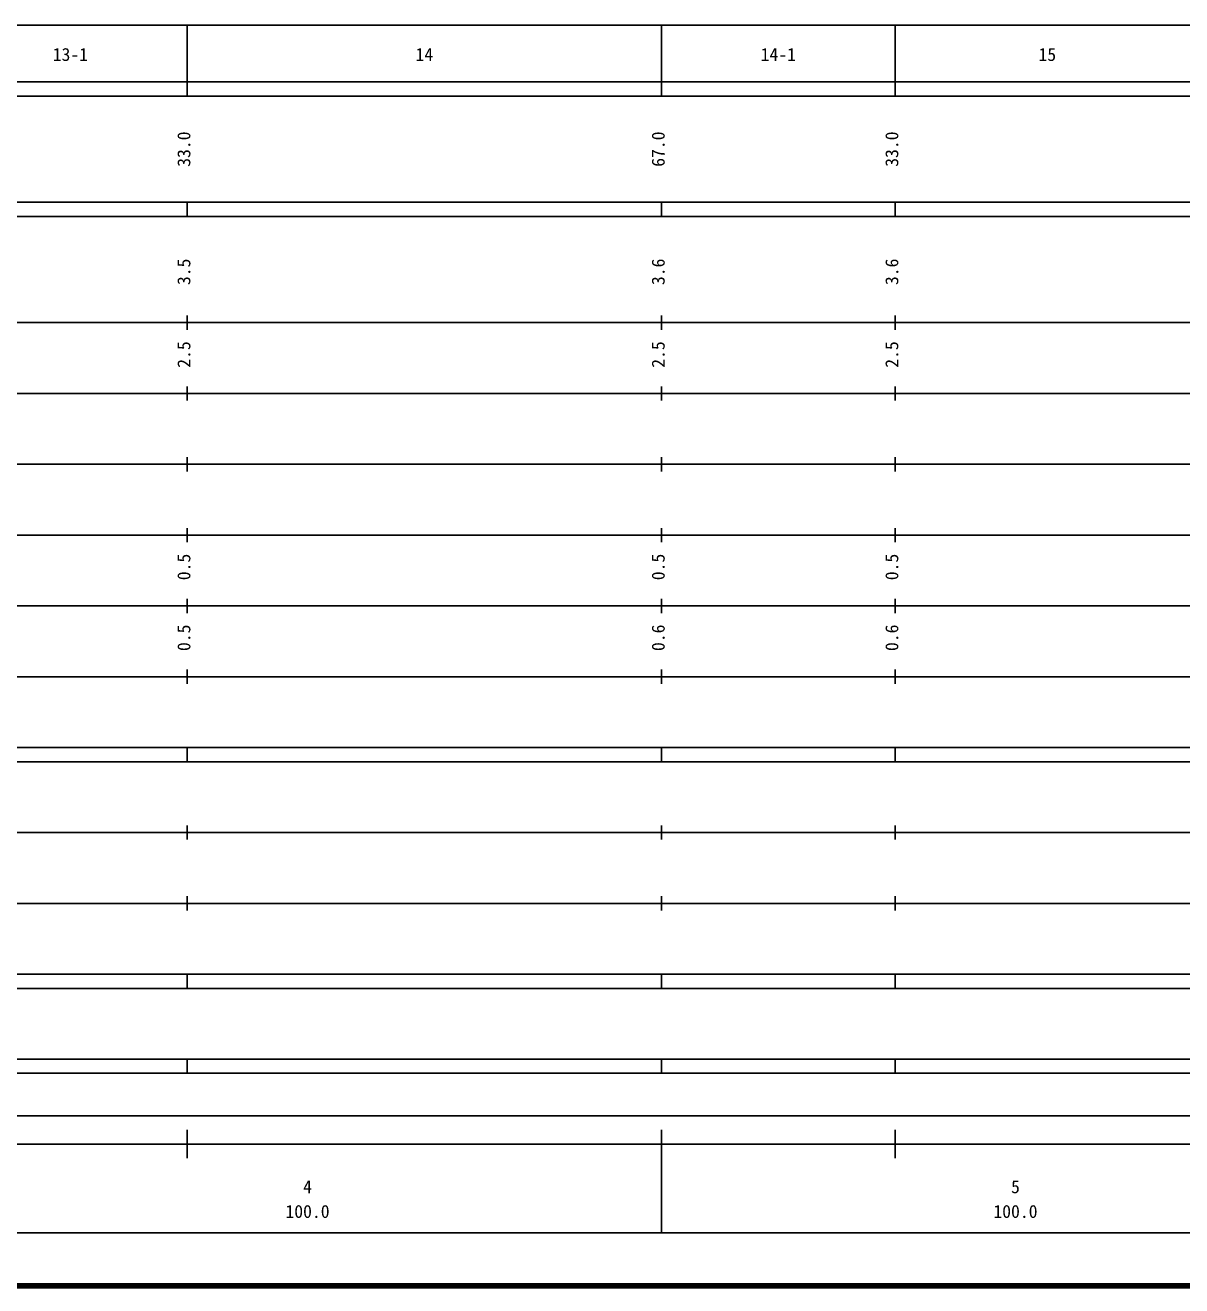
# Model space of a CAD drawing. Units: millimetres on the paper, enlarged 1000 times. Extents: x 40000 to 680000, y 20000 to 380000.
# Drawn here: x 278122 to 441496, y 20000 to 198000 of the extents above; entities that cross this region are included whole.
import ezdxf
from ezdxf.enums import TextEntityAlignment as Align

# ---------------------------------------------------------------- set-up
doc = ezdxf.new("R2010")
doc.units = ezdxf.units.MM
doc.header["$LTSCALE"] = 1000
doc.layers.add('M-TTL', color=2, linetype='Continuous', lineweight=140)
doc.layers.add('M-TTL-BAND', color=7, linetype='Continuous', lineweight=25)
doc.styles.add('ＭＳ ゴシック', font='')
doc.styles.get('ＭＳ ゴシック').set_extended_font_data('MS Gothic')

msp = doc.modelspace()

# ---------------------------------------------------------------- linework, layer by layer
at = {"layer": 'M-TTL'}
msp.add_line((40000, 20000), (680000, 20000), dxfattribs=at)
at = {"layer": 'M-TTL-BAND'}
for p, q in [((68000, 198000), (579000, 198000)), ((301000, 188000), (301000, 198000)), ((368000, 188000), (368000, 198000)), ((401000, 188000), (401000, 198000)), ((40000, 190000), (579000, 190000)), ((40000, 188000), (579000, 188000)), ((40000, 173000), (579000, 173000)), ((301000, 171000), (301000, 173000)), ((368000, 171000), (368000, 173000)), ((401000, 171000), (401000, 173000)), ((40000, 171000), (579000, 171000)), ((301000, 155000), (301000, 157000)), ((368000, 155000), (368000, 157000)), ((401000, 155000), (401000, 157000)), ((40000, 156000), (579000, 156000)), ((46000, 146000), (579000, 146000)), ((301000, 145000), (301000, 147000)), ((368000, 145000), (368000, 147000)), ((401000, 145000), (401000, 147000)), ((52000, 136000), (579000, 136000)), ((301000, 135000), (301000, 137000)), ((368000, 135000), (368000, 137000)), ((401000, 135000), (401000, 137000)), ((301000, 125000), (301000, 127000)), ((368000, 125000), (368000, 127000)), ((401000, 125000), (401000, 127000)), ((46000, 126000), (579000, 126000)), ((52000, 116000), (579000, 116000)), ((301000, 115000), (301000, 117000)), ((368000, 115000), (368000, 117000)), ((401000, 115000), (401000, 117000)), ((301000, 105000), (301000, 107000)), ((368000, 105000), (368000, 107000)), ((401000, 105000), (401000, 107000)), ((46000, 106000), (579000, 106000)), ((40000, 96000), (579000, 96000)), ((301000, 94000), (301000, 96000)), ((368000, 94000), (368000, 96000)), ((401000, 94000), (401000, 96000)), ((40000, 94000), (579000, 94000)), ((49000, 84000), (579000, 84000)), ((301000, 83000), (301000, 85000)), ((368000, 83000), (368000, 85000)), ((401000, 83000), (401000, 85000)), ((301000, 73000), (301000, 75000)), ((368000, 73000), (368000, 75000)), ((401000, 73000), (401000, 75000)), ((40000, 74000), (579000, 74000)), ((40000, 64000), (579000, 64000)), ((301000, 62000), (301000, 64000)), ((368000, 62000), (368000, 64000)), ((401000, 62000), (401000, 64000)), ((40000, 62000), (579000, 62000)), ((40000, 52000), (579000, 52000)), ((301000, 50000), (301000, 52000)), ((368000, 50000), (368000, 52000)), ((401000, 50000), (401000, 52000)), ((40000, 50000), (579000, 50000)), ((147500, 44000), (498000, 44000)), ((301000, 38000), (301000, 42000)), ((368000, 27500), (368000, 42000)), ((401000, 38000), (401000, 42000)), ((40000, 40000), (579000, 40000)), ((68000, 27500), (579000, 27500))]:
    msp.add_line(p, q, dxfattribs=at)

# ---------------------------------------------------------------- texts
at = {"layer": 'M-TTL-BAND', "style": 'ＭＳ ゴシック'}
for s, p in [('13-1', (284500, 192405)), ('14', (334500, 192405)), ('14-1', (384500, 192405)), ('15', (422500, 192405)), ('4', (318000, 32523)), ('5', (418000, 32523)), ('100.0', (318000, 29033)), ('100.0', (418000, 29033))]:
    msp.add_text(s, height=1833, dxfattribs=at).set_placement(p, align=Align.BOTTOM_CENTER)
for s, p in [('33.0', (302000, 180500)), ('67.0', (369000, 180500)), ('33.0', (402000, 180500)), ('3.5', (302000, 163174)), ('3.6', (369000, 163174)), ('3.6', (402000, 163174)), ('2.5', (302000, 151500)), ('2.5', (369000, 151500)), ('2.5', (402000, 151500)), ('0.5', (302000, 121500)), ('0.5', (369000, 121500)), ('0.5', (402000, 121500)), ('0.5', (302000, 111500)), ('0.6', (369000, 111500)), ('0.6', (402000, 111500))]:
    msp.add_text(s, height=1833, rotation=90, dxfattribs=at).set_placement(p, align=Align.BOTTOM_CENTER)

doc.saveas('drawing.dxf')
